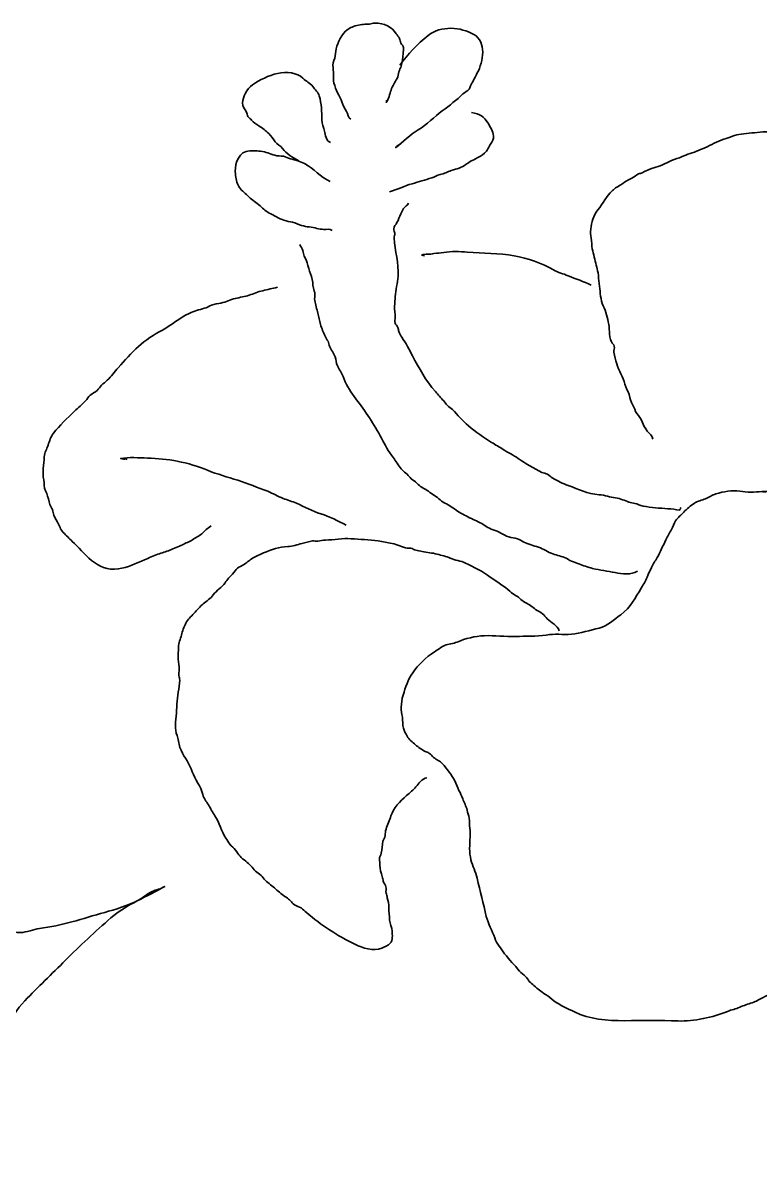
# Model space of a CAD drawing. Header units: millimetres. Extents: x 303.9 to 374.2, y -244.7 to -222.4.
# Drawn here: x 362.528 to 365.089, y -231.442 to -227.485 of the extents above; entities that cross this region are included whole.
import ezdxf

# ---------------------------------------------------------------- set-up
doc = ezdxf.new("R2010")
doc.units = ezdxf.units.MM
doc.header["$MEASUREMENT"] = 0
doc.layers.add('Bottom', color=7, linetype='Continuous', lineweight=0)

msp = doc.modelspace()

# ---------------------------------------------------------------- linework, layer by layer
at = {"layer": 'Bottom', "color": 18, "lineweight": 35, "true_color": 0x000000}
msp.add_lwpolyline([(364.3905, -229.5963)], dxfattribs=at)
for points, knots in [([(363.6676, -227.8199), (363.6574, -227.8157), (363.6573, -227.801), (363.6526, -227.7929), (363.6461, -227.7815), (363.6406, -227.7721), (363.6364, -227.7601), (363.6328, -227.7499), (363.6272, -227.7379), (363.6216, -227.7285), (363.615, -227.7175), (363.6122, -227.707), (363.609, -227.6943), (363.6063, -227.6836), (363.6085, -227.675), (363.6077, -227.6646), (363.6068, -227.6533), (363.6054, -227.6435), (363.6053, -227.6326), (363.6051, -227.6215), (363.6124, -227.6115), (363.6135, -227.6005), (363.6147, -227.5884), (363.6153, -227.579), (363.6192, -227.5667), (363.6265, -227.5434), (363.6407, -227.5145), (363.667, -227.5021), (363.6796, -227.4962), (363.6967, -227.4911), (363.7113, -227.4906), (363.7189, -227.4903), (363.7244, -227.4911), (363.732, -227.4894), (363.7387, -227.488), (363.7442, -227.4862), (363.751, -227.486), (363.7837, -227.4852), (363.8098, -227.5002), (363.8252, -227.5234), (363.8287, -227.5285), (363.8331, -227.5341), (363.8361, -227.5393), (363.8393, -227.5446), (363.8386, -227.5503), (363.8411, -227.5558), (363.8438, -227.5619), (363.8494, -227.5648), (363.8505, -227.5713), (363.8516, -227.5773), (363.8494, -227.5858), (363.8488, -227.5922), (363.8475, -227.6061), (363.8464, -227.6216), (363.8425, -227.6354), (363.8405, -227.6426), (363.8358, -227.6481), (363.8344, -227.6558), (363.8331, -227.6633), (363.832, -227.6711), (363.828, -227.6782), (363.8204, -227.6917), (363.8121, -227.7044), (363.8072, -227.7189), (363.8028, -227.7319), (363.7995, -227.7506), (363.7902, -227.7619), (363.7913, -227.7594), (363.7919, -227.7563), (363.793, -227.7536)], [0, 0, 0, 0, 1, 1, 1, 2, 2, 2, 3, 3, 3, 4, 4, 4, 5, 5, 5, 6, 6, 6, 7, 7, 7, 8, 8, 8, 9, 9, 9, 10, 10, 10, 11, 11, 11, 12, 12, 12, 13, 13, 13, 14, 14, 14, 15, 15, 15, 16, 16, 16, 17, 17, 17, 18, 18, 18, 19, 19, 19, 20, 20, 20, 21, 21, 21, 22, 22, 22, 23, 23, 23, 23]), ([(363.8372, -227.632), (363.866, -227.5941), (363.8979, -227.5592), (363.9364, -227.5288), (363.9808, -227.4939), (364.0495, -227.4997), (364.0944, -227.5255), (364.1404, -227.552), (364.1269, -227.6204), (364.1068, -227.6594), (364.0998, -227.673), (364.0927, -227.6863), (364.0852, -227.6997), (364.0823, -227.7047), (364.0818, -227.7104), (364.0785, -227.7152), (364.0731, -227.723), (364.0629, -227.7259), (364.0563, -227.7323), (364.0351, -227.7531), (364.0102, -227.7726), (363.9852, -227.7907), (363.9566, -227.8114), (363.9326, -227.8388), (363.9016, -227.8572), (363.8725, -227.8744), (363.8493, -227.8982), (363.8236, -227.9188), (363.8262, -227.913), (363.8356, -227.9089), (363.8408, -227.9049)], [0, 0, 0, 0, 1, 1, 1, 2, 2, 2, 3, 3, 3, 4, 4, 4, 5, 5, 5, 6, 6, 6, 7, 7, 7, 8, 8, 8, 9, 9, 9, 10, 10, 10, 10]), ([(363.4874, -227.964), (363.4627, -227.9521), (363.4452, -227.9411), (363.4306, -227.9215), (363.424, -227.9125), (363.4117, -227.9069), (363.4051, -227.8985), (363.3974, -227.8888), (363.3916, -227.879), (363.3827, -227.87), (363.3717, -227.859), (363.3615, -227.8515), (363.3483, -227.843), (363.3389, -227.8369), (363.3293, -227.8316), (363.3227, -227.8236), (363.3191, -227.8193), (363.3131, -227.815), (363.31, -227.8103), (363.3069, -227.8056), (363.3072, -227.8002), (363.3048, -227.7953), (363.2998, -227.7853), (363.2911, -227.7756), (363.2916, -227.7633), (363.2924, -227.7425), (363.3052, -227.7158), (363.3264, -227.7007), (363.3515, -227.6828), (363.3819, -227.6684), (363.413, -227.6611), (363.4445, -227.6537), (363.4809, -227.6582), (363.5008, -227.6777), (363.5121, -227.6888), (363.5256, -227.6939), (363.5356, -227.7068), (363.5435, -227.717), (363.554, -227.7268), (363.5577, -227.7388), (363.5664, -227.7668), (363.566, -227.7941), (363.5669, -227.8227), (363.5673, -227.8355), (363.5729, -227.8493), (363.5759, -227.8618), (363.5786, -227.8735), (363.5826, -227.8961), (363.5967, -227.9014)], [0, 0, 0, 0, 1, 1, 1, 2, 2, 2, 3, 3, 3, 4, 4, 4, 5, 5, 5, 6, 6, 6, 7, 7, 7, 8, 8, 8, 9, 9, 9, 10, 10, 10, 11, 11, 11, 12, 12, 12, 13, 13, 13, 14, 14, 14, 15, 15, 15, 16, 16, 16, 16]), ([(364.0863, -227.7968), (364.1166, -227.8013), (364.1296, -227.8107), (364.143, -227.8323), (364.152, -227.8469), (364.1609, -227.8613), (364.1628, -227.8788), (364.164, -227.8895), (364.1583, -227.8971), (364.1524, -227.9067), (364.1463, -227.9166), (364.1413, -227.9302), (364.1322, -227.9383), (364.1142, -227.9545), (364.0869, -227.9611), (364.0683, -227.9763), (364.0526, -227.9891), (364.0361, -227.9916), (364.0164, -227.9984), (364.0026, -228.0033), (363.9921, -228.0086), (363.9775, -228.0123), (363.9667, -228.0151), (363.9593, -228.0208), (363.9488, -228.0238), (363.9251, -228.0306), (363.904, -228.0376), (363.8802, -228.0442), (363.8531, -228.0517), (363.8295, -228.065), (363.8019, -228.0718)], [0, 0, 0, 0, 1, 1, 1, 2, 2, 2, 3, 3, 3, 4, 4, 4, 5, 5, 5, 6, 6, 6, 7, 7, 7, 8, 8, 8, 9, 9, 9, 10, 10, 10, 10]), ([(366.3386, -228.3866), (366.3279, -228.3818), (366.3271, -228.3714), (366.3205, -228.3639), (366.3159, -228.3586), (366.3099, -228.354), (366.3054, -228.348), (366.3003, -228.3412), (366.2927, -228.3352), (366.2865, -228.3291), (366.2779, -228.3206), (366.2745, -228.3098), (366.2658, -228.3013), (366.2503, -228.2863), (366.233, -228.2726), (366.2182, -228.2568), (366.2044, -228.242), (366.1871, -228.2299), (366.1743, -228.215), (366.1603, -228.1989), (366.1403, -228.1861), (366.1227, -228.1726), (366.1175, -228.1685), (366.1156, -228.1634), (366.1107, -228.1593), (366.1062, -228.1555), (366.1004, -228.1542), (366.0951, -228.1512), (366.0842, -228.1451), (366.0675, -228.1355), (366.0594, -228.127), (366.0504, -228.1174), (366.0465, -228.1114), (366.033, -228.105), (366.0219, -228.0998), (366.0125, -228.0923), (366.0009, -228.088), (365.9883, -228.0833), (365.9768, -228.0809), (365.965, -228.0744), (365.9542, -228.0685), (365.9445, -228.0623), (365.9339, -228.0562), (365.91, -228.0426), (365.8888, -228.0315), (365.8623, -228.0216), (365.8472, -228.016), (365.8355, -228.0121), (365.8224, -228.0036), (365.8105, -227.9959), (365.7964, -227.9938), (365.7838, -227.9869), (365.7717, -227.9803), (365.762, -227.972), (365.7493, -227.9658), (365.737, -227.9599), (365.7248, -227.9538), (365.7125, -227.9478), (365.6841, -227.9338), (365.6564, -227.922), (365.6256, -227.9119), (365.6001, -227.9036), (365.5735, -227.8971), (365.5473, -227.8921), (365.5339, -227.8896), (365.5243, -227.8821), (365.5105, -227.8796), (365.4943, -227.8766), (365.4767, -227.8768), (365.4616, -227.8713), (365.4407, -227.8638), (365.4198, -227.8636), (365.3964, -227.8633), (365.3702, -227.863), (365.3442, -227.862), (365.3184, -227.8628), (365.2964, -227.8634), (365.2736, -227.8642), (365.2512, -227.8657), (365.238, -227.8666), (365.2286, -227.8647), (365.2157, -227.8646), (365.2112, -227.8646), (365.205, -227.8667), (365.2003, -227.8663), (365.196, -227.8643), (365.1915, -227.8628), (365.1868, -227.8618), (365.1816, -227.8618), (365.1766, -227.8627), (365.1717, -227.8645), (365.1468, -227.8689), (365.1229, -227.8619), (365.0979, -227.8642), (365.073, -227.8664), (365.0481, -227.8689), (365.0233, -227.8716), (365.0017, -227.874), (364.9832, -227.884), (364.9629, -227.8899), (364.9391, -227.8968), (364.9188, -227.9098), (364.8964, -227.9194), (364.8774, -227.9276), (364.8584, -227.9354), (364.8384, -227.9418), (364.8278, -227.9452), (364.8193, -227.9504), (364.8086, -227.9536), (364.7956, -227.9575), (364.7845, -227.9619), (364.7724, -227.9678), (364.7625, -227.9727), (364.7519, -227.9777), (364.7418, -227.9821), (364.7321, -227.9863), (364.7217, -227.9873), (364.7117, -227.9911), (364.7005, -227.9954), (364.6902, -228.0008), (364.6797, -228.0058), (364.6751, -228.008), (364.6707, -228.0081), (364.6662, -228.0102), (364.6577, -228.0143), (364.6518, -228.0205), (364.6434, -228.0247), (364.6302, -228.0312), (364.6207, -228.0368), (364.6087, -228.0454), (364.5983, -228.0528), (364.5844, -228.0592), (364.5757, -228.0679), (364.5552, -228.0882), (364.5427, -228.1122), (364.5254, -228.1345), (364.5095, -228.1551), (364.5037, -228.1782), (364.5008, -228.2017), (364.4994, -228.2131), (364.5004, -228.2214), (364.5027, -228.2325), (364.5053, -228.2452), (364.5027, -228.2575), (364.5059, -228.2702), (364.5108, -228.2891), (364.5151, -228.3081), (364.5197, -228.3271), (364.5218, -228.3358), (364.5239, -228.3446), (364.5261, -228.3533), (364.5294, -228.3661), (364.5268, -228.3784), (364.5294, -228.3911), (364.5342, -228.4144), (364.5331, -228.4374), (364.5405, -228.4605), (364.5439, -228.4713), (364.551, -228.4794), (364.5536, -228.4908), (364.5561, -228.5019), (364.5589, -228.5129), (364.5616, -228.5239), (364.5645, -228.5359), (364.5654, -228.5459), (364.5654, -228.5579), (364.5653, -228.5683), (364.5676, -228.5838), (364.5724, -228.5934), (364.5752, -228.599), (364.5808, -228.6021), (364.5825, -228.6083), (364.5843, -228.615), (364.5805, -228.6226), (364.5811, -228.6296), (364.5822, -228.6423), (364.5875, -228.6568), (364.5908, -228.6691), (364.5975, -228.6936), (364.6139, -228.715), (364.6193, -228.7401), (364.6222, -228.7532), (364.6306, -228.7633), (364.6339, -228.7762), (364.6375, -228.79), (364.6403, -228.8006), (364.647, -228.8129), (364.6524, -228.8228), (364.654, -228.8322), (364.661, -228.8419), (364.6679, -228.8514), (364.6758, -228.8603), (364.6793, -228.8711), (364.6831, -228.8828), (364.6893, -228.8928), (364.6968, -228.903), (364.7027, -228.9111), (364.7164, -228.9209), (364.7164, -228.9311)], [0, 0, 0, 0, 1, 1, 1, 2, 2, 2, 3, 3, 3, 4, 4, 4, 5, 5, 5, 6, 6, 6, 7, 7, 7, 8, 8, 8, 9, 9, 9, 10, 10, 10, 11, 11, 11, 12, 12, 12, 13, 13, 13, 14, 14, 14, 15, 15, 15, 16, 16, 16, 17, 17, 17, 18, 18, 18, 19, 19, 19, 20, 20, 20, 21, 21, 21, 22, 22, 22, 23, 23, 23, 24, 24, 24, 25, 25, 25, 26, 26, 26, 27, 27, 27, 28, 28, 28, 29, 29, 29, 30, 30, 30, 31, 31, 31, 32, 32, 32, 33, 33, 33, 34, 34, 34, 35, 35, 35, 36, 36, 36, 37, 37, 37, 38, 38, 38, 39, 39, 39, 40, 40, 40, 41, 41, 41, 42, 42, 42, 43, 43, 43, 44, 44, 44, 45, 45, 45, 46, 46, 46, 47, 47, 47, 48, 48, 48, 49, 49, 49, 50, 50, 50, 51, 51, 51, 52, 52, 52, 53, 53, 53, 54, 54, 54, 55, 55, 55, 56, 56, 56, 57, 57, 57, 58, 58, 58, 59, 59, 59, 60, 60, 60, 61, 61, 61, 62, 62, 62, 63, 63, 63, 64, 64, 64, 65, 65, 65, 66, 66, 66, 66]), ([(363.6025, -228.2064), (363.5929, -228.1987), (363.5846, -228.2034), (363.5731, -228.2029), (363.5659, -228.2026), (363.5566, -228.2007), (363.5498, -228.199), (363.5323, -228.1948), (363.5138, -228.1937), (363.4967, -228.1894), (363.4857, -228.1866), (363.476, -228.1808), (363.4654, -228.1777), (363.4554, -228.1747), (363.4451, -228.1749), (363.4353, -228.1711), (363.4178, -228.1644), (363.4002, -228.1544), (363.3841, -228.1458), (363.3689, -228.1377), (363.3605, -228.1271), (363.3476, -228.117), (363.3345, -228.1069), (363.32, -228.0969), (363.3085, -228.0855), (363.2988, -228.0759), (363.2852, -228.0646), (363.2782, -228.0534), (363.2715, -228.0427), (363.2677, -228.0226), (363.2666, -228.0105), (363.2643, -227.9868), (363.2706, -227.9416), (363.3044, -227.9322), (363.3198, -227.9279), (363.3382, -227.9299), (363.3538, -227.9313), (363.3726, -227.9329), (363.3863, -227.9411), (363.4036, -227.9454), (363.413, -227.9478), (363.4235, -227.9469), (363.4331, -227.9488), (363.442, -227.9505), (363.4492, -227.9544), (363.4575, -227.9571), (363.4747, -227.9627), (363.4915, -227.9658), (363.5069, -227.9744), (363.5397, -227.9927), (363.5614, -228.0192), (363.5954, -228.0363)], [0, 0, 0, 0, 1, 1, 1, 2, 2, 2, 3, 3, 3, 4, 4, 4, 5, 5, 5, 6, 6, 6, 7, 7, 7, 8, 8, 8, 9, 9, 9, 10, 10, 10, 11, 11, 11, 12, 12, 12, 13, 13, 13, 14, 14, 14, 15, 15, 15, 16, 16, 16, 17, 17, 17, 17]), ([(363.8682, -228.1121), (363.8638, -228.1192), (363.8559, -228.1235), (363.8509, -228.13), (363.8462, -228.1359), (363.8444, -228.1423), (363.8409, -228.1487), (363.8355, -228.1587), (363.8331, -228.1692), (363.8278, -228.1791), (363.8238, -228.1867), (363.817, -228.1918), (363.8165, -228.2006), (363.8161, -228.2061), (363.8199, -228.2108), (363.8201, -228.2161), (363.8202, -228.2217), (363.8177, -228.227), (363.818, -228.2326), (363.8203, -228.2773), (363.8345, -228.3202), (363.8318, -228.3655), (363.8303, -228.3892), (363.8225, -228.4127), (363.8219, -228.4359), (363.8216, -228.4469), (363.82, -228.4581), (363.8192, -228.469), (363.8181, -228.4823), (363.8217, -228.495), (363.8219, -228.508), (363.822, -228.5151), (363.8188, -228.5208), (363.821, -228.5278), (363.8229, -228.5337), (363.8285, -228.5376), (363.8311, -228.5431), (363.8331, -228.5473), (363.833, -228.5528), (363.8341, -228.5573), (363.8362, -228.5654), (363.8402, -228.5699), (363.8448, -228.5769), (363.8581, -228.5973), (363.8706, -228.62), (363.8816, -228.6416), (363.9036, -228.6847), (363.9283, -228.7275), (363.961, -228.7661), (363.9703, -228.7771), (363.9799, -228.7877), (363.99, -228.7983), (363.9945, -228.803), (363.9977, -228.8083), (364.0019, -228.8132), (364.0072, -228.8191), (364.0142, -228.8229), (364.0201, -228.8284), (364.0397, -228.8471), (364.0543, -228.8678), (364.076, -228.885), (364.1012, -228.905), (364.1282, -228.9254), (364.1564, -228.9426), (364.1697, -228.9508), (364.1833, -228.958), (364.1962, -228.9668), (364.213, -228.9783), (364.2324, -228.9864), (364.249, -228.9981), (364.2743, -229.0159), (364.3023, -229.0329), (364.3313, -229.0464), (364.3373, -229.0492), (364.3443, -229.0499), (364.3501, -229.0532), (364.3569, -229.0571), (364.3616, -229.0628), (364.3686, -229.0667), (364.3854, -229.0759), (364.4041, -229.0857), (364.4228, -229.0922), (364.4588, -229.1046), (364.4892, -229.1217), (364.5297, -229.1242), (364.5507, -229.1255), (364.5667, -229.1332), (364.587, -229.1352), (364.6036, -229.1368), (364.6185, -229.145), (364.6335, -229.15), (364.6403, -229.1523), (364.647, -229.1525), (364.6541, -229.1541), (364.6639, -229.1563), (364.6723, -229.1612), (364.6823, -229.1633), (364.6961, -229.1662), (364.7116, -229.1685), (364.7259, -229.1697), (364.754, -229.172), (364.7827, -229.1722), (364.8086, -229.1781), (364.8115, -229.1752), (364.8132, -229.172), (364.8133, -229.1684)], [0, 0, 0, 0, 1, 1, 1, 2, 2, 2, 3, 3, 3, 4, 4, 4, 5, 5, 5, 6, 6, 6, 7, 7, 7, 8, 8, 8, 9, 9, 9, 10, 10, 10, 11, 11, 11, 12, 12, 12, 13, 13, 13, 14, 14, 14, 15, 15, 15, 16, 16, 16, 17, 17, 17, 18, 18, 18, 19, 19, 19, 20, 20, 20, 21, 21, 21, 22, 22, 22, 23, 23, 23, 24, 24, 24, 25, 25, 25, 26, 26, 26, 27, 27, 27, 28, 28, 28, 29, 29, 29, 30, 30, 30, 31, 31, 31, 32, 32, 32, 33, 33, 33, 34, 34, 34, 35, 35, 35, 35]), ([(364.6629, -229.389), (364.6409, -229.4037), (364.6099, -229.3997), (364.585, -229.3945), (364.5595, -229.3891), (364.5327, -229.3862), (364.5071, -229.3801), (364.4898, -229.376), (364.4757, -229.3699), (364.459, -229.3645), (364.4504, -229.3617), (364.4425, -229.3581), (364.434, -229.3551), (364.4257, -229.3523), (364.4225, -229.3482), (364.4148, -229.3444), (364.4017, -229.3379), (364.3834, -229.3351), (364.3691, -229.3298), (364.3517, -229.3233), (364.337, -229.3127), (364.3193, -229.3065), (364.3021, -229.3005), (364.284, -229.2963), (364.268, -229.2883), (364.2607, -229.2846), (364.2536, -229.2801), (364.2459, -229.2771), (364.2361, -229.2733), (364.2255, -229.274), (364.2157, -229.2706), (364.1965, -229.2641), (364.1812, -229.2515), (364.1614, -229.2456), (364.1433, -229.2402), (364.1319, -229.2297), (364.1162, -229.2214), (364.1004, -229.213), (364.084, -229.2061), (364.0682, -229.1979), (364.0514, -229.1891), (364.0365, -229.1803), (364.0218, -229.1694), (364.0078, -229.1589), (363.9909, -229.1533), (363.9777, -229.142), (363.9653, -229.1312), (363.9505, -229.1224), (363.9373, -229.1123), (363.9255, -229.1033), (363.9121, -229.0986), (363.9017, -229.0882), (363.8957, -229.0822), (363.8893, -229.0771), (363.882, -229.0722), (363.8748, -229.0675), (363.8726, -229.0622), (363.8669, -229.0569), (363.8553, -229.0464), (363.8437, -229.0377), (363.8352, -229.0246), (363.8267, -229.0116), (363.8175, -228.9994), (363.8084, -228.9867), (363.7932, -228.9653), (363.7821, -228.942), (363.7696, -228.9193), (363.7562, -228.8948), (363.7415, -228.8723), (363.7262, -228.8486), (363.6975, -228.8045), (363.6584, -228.7634), (363.6404, -228.7139), (363.6358, -228.7011), (363.6272, -228.6886), (363.621, -228.6764), (363.616, -228.6665), (363.6166, -228.6552), (363.6125, -228.6451), (363.6075, -228.6327), (363.5997, -228.6206), (363.5934, -228.6087), (363.5904, -228.603), (363.5907, -228.597), (363.5882, -228.5913), (363.5854, -228.5848), (363.5802, -228.5807), (363.5779, -228.574), (363.573, -228.5597), (363.5659, -228.5474), (363.5624, -228.5324), (363.5593, -228.5194), (363.5561, -228.5065), (363.553, -228.4936), (363.5495, -228.4791), (363.5445, -228.4643), (363.5422, -228.4495), (363.5409, -228.4417), (363.5434, -228.4344), (363.5427, -228.4267), (363.5422, -228.4202), (363.5393, -228.4133), (363.5378, -228.407), (363.5346, -228.3938), (363.5359, -228.3792), (363.531, -228.3666), (363.526, -228.3538), (363.522, -228.3415), (363.5187, -228.328), (363.5157, -228.3156), (363.5118, -228.3069), (363.5058, -228.2961), (363.5027, -228.2904), (363.5021, -228.2828), (363.5006, -228.2765), (363.4987, -228.2679), (363.4934, -228.2634), (363.4899, -228.2557)], [0, 0, 0, 0, 1, 1, 1, 2, 2, 2, 3, 3, 3, 4, 4, 4, 5, 5, 5, 6, 6, 6, 7, 7, 7, 8, 8, 8, 9, 9, 9, 10, 10, 10, 11, 11, 11, 12, 12, 12, 13, 13, 13, 14, 14, 14, 15, 15, 15, 16, 16, 16, 17, 17, 17, 18, 18, 18, 19, 19, 19, 20, 20, 20, 21, 21, 21, 22, 22, 22, 23, 23, 23, 24, 24, 24, 25, 25, 25, 26, 26, 26, 27, 27, 27, 28, 28, 28, 29, 29, 29, 30, 30, 30, 31, 31, 31, 32, 32, 32, 33, 33, 33, 34, 34, 34, 35, 35, 35, 36, 36, 36, 37, 37, 37, 38, 38, 38, 39, 39, 39, 39]), ([(364.5024, -228.3961), (364.4764, -228.3833), (364.4483, -228.3754), (364.4222, -228.3637), (364.4055, -228.3563), (364.3869, -228.3527), (364.371, -228.3431), (364.3317, -228.3195), (364.2817, -228.3034), (364.2348, -228.2946), (364.1819, -228.2848), (364.1259, -228.2868), (364.0719, -228.2816), (364.0451, -228.279), (364.0166, -228.2786), (363.99, -228.2833), (363.978, -228.2854), (363.9678, -228.2838), (363.9556, -228.2866), (363.9415, -228.2899), (363.9272, -228.2874), (363.9135, -228.2916), (363.9166, -228.2936), (363.9195, -228.294), (363.9235, -228.2941)], [0, 0, 0, 0, 1, 1, 1, 2, 2, 2, 3, 3, 3, 4, 4, 4, 5, 5, 5, 6, 6, 6, 7, 7, 7, 8, 8, 8, 8]), ([(363.1826, -229.2322), (363.1691, -229.2406), (363.1613, -229.2498), (363.1499, -229.2595), (363.1404, -229.2676), (363.1284, -229.2737), (363.118, -229.2803), (363.1066, -229.2875), (363.0946, -229.2923), (363.0825, -229.2977), (363.0742, -229.3014), (363.0699, -229.3042), (363.0605, -229.307), (363.0518, -229.3095), (363.0472, -229.3136), (363.0391, -229.3169), (363.0257, -229.3222), (363.0109, -229.3258), (362.9974, -229.3307), (362.9815, -229.3364), (362.9659, -229.3436), (362.9507, -229.3501), (362.9224, -229.3621), (362.8915, -229.3771), (362.86, -229.3817), (362.7844, -229.3925), (362.7416, -229.3247), (362.6999, -229.286), (362.6893, -229.2761), (362.6792, -229.2655), (362.669, -229.2552), (362.6636, -229.2497), (362.6598, -229.2452), (362.6578, -229.2382), (362.6554, -229.2299), (362.6525, -229.2266), (362.6483, -229.2196), (362.642, -229.2088), (362.6367, -229.1981), (362.634, -229.1858), (362.6309, -229.1718), (362.6224, -229.1622), (362.6194, -229.1487), (362.6165, -229.1357), (362.6134, -229.1225), (362.6074, -229.1105), (362.6008, -229.0975), (362.6039, -229.0867), (362.6011, -229.0728), (362.5956, -229.0454), (362.6005, -229.0201), (362.603, -228.9921), (362.6043, -228.9768), (362.6113, -228.9668), (362.616, -228.952), (362.6206, -228.9377), (362.6255, -228.923), (362.6353, -228.9101), (362.6557, -228.8833), (362.6829, -228.8592), (362.7076, -228.8345), (362.7201, -228.8219), (362.7343, -228.8106), (362.7463, -228.7977), (362.7518, -228.7916), (362.7553, -228.7843), (362.7618, -228.7789), (362.7691, -228.7727), (362.7792, -228.7685), (362.7863, -228.7618), (362.7924, -228.7561), (362.7958, -228.7493), (362.8015, -228.7434), (362.8075, -228.7374), (362.8157, -228.733), (362.8218, -228.7268), (362.8354, -228.7131), (362.8474, -228.6974), (362.86, -228.6829), (362.8822, -228.6575), (362.9041, -228.6319), (362.93, -228.6089), (362.9542, -228.5875), (362.9841, -228.5678), (363.0131, -228.5522), (363.0457, -228.5346), (363.072, -228.5103), (363.1061, -228.4946), (363.1229, -228.4868), (363.1404, -228.4813), (363.1586, -228.4768), (363.1688, -228.4743), (363.1749, -228.4693), (363.1841, -228.4659), (363.1937, -228.4623), (363.2065, -228.4608), (363.2165, -228.4586), (363.2346, -228.4544), (363.2482, -228.4465), (363.2665, -228.4423), (363.2821, -228.4388), (363.2994, -228.4363), (363.3145, -228.4313), (363.3306, -228.4259), (363.3444, -228.4195), (363.3616, -228.4155), (363.3786, -228.4116), (363.3955, -228.4076), (363.4125, -228.4037)], [0, 0, 0, 0, 1, 1, 1, 2, 2, 2, 3, 3, 3, 4, 4, 4, 5, 5, 5, 6, 6, 6, 7, 7, 7, 8, 8, 8, 9, 9, 9, 10, 10, 10, 11, 11, 11, 12, 12, 12, 13, 13, 13, 14, 14, 14, 15, 15, 15, 16, 16, 16, 17, 17, 17, 18, 18, 18, 19, 19, 19, 20, 20, 20, 21, 21, 21, 22, 22, 22, 23, 23, 23, 24, 24, 24, 25, 25, 25, 26, 26, 26, 27, 27, 27, 28, 28, 28, 29, 29, 29, 30, 30, 30, 31, 31, 31, 32, 32, 32, 33, 33, 33, 34, 34, 34, 35, 35, 35, 36, 36, 36, 36]), ([(363.6515, -229.2298), (363.6227, -229.2157), (363.5939, -229.1996), (363.5628, -229.1902), (363.5331, -229.1811), (363.5074, -229.1658), (363.4789, -229.1539), (363.4637, -229.1475), (363.448, -229.1425), (363.4324, -229.137), (363.4134, -229.1303), (363.3975, -229.1193), (363.3787, -229.1123), (363.3438, -229.0995), (363.3098, -229.0854), (363.2745, -229.0739), (363.2391, -229.0623), (363.2036, -229.0531), (363.1701, -229.0393), (363.1369, -229.0256), (363.1018, -229.0151), (363.0649, -229.0078), (363.0312, -229.0011), (362.9965, -228.998), (362.9614, -228.9969), (362.9315, -228.996), (362.8973, -228.993), (362.8676, -228.9988), (362.874, -229.0005), (362.8812, -229.0006), (362.888, -229), (362.8886, -229.0011), (362.8892, -229.0022), (362.8898, -229.0033)], [0, 0, 0, 0, 1, 1, 1, 2, 2, 2, 3, 3, 3, 4, 4, 4, 5, 5, 5, 6, 6, 6, 7, 7, 7, 8, 8, 8, 9, 9, 9, 10, 10, 10, 11, 11, 11, 11]), ([(365.0939, -229.1124), (365.1069, -229.1189), (365.1218, -229.1085), (365.1353, -229.1073), (365.1454, -229.1063), (365.1565, -229.1071), (365.1665, -229.1082), (365.185, -229.1103), (365.203, -229.1139), (365.2201, -229.1144), (365.2406, -229.115), (365.2583, -229.1214), (365.2778, -229.1253), (365.3037, -229.1306), (365.3306, -229.1341), (365.3572, -229.1368), (365.3784, -229.139), (365.402, -229.1473), (365.4172, -229.1579), (365.428, -229.1654), (365.44, -229.1654), (365.4528, -229.1692), (365.4664, -229.1731), (365.4798, -229.1813), (365.4912, -229.1882), (365.5018, -229.1946), (365.5121, -229.2013), (365.5239, -229.2063), (365.5362, -229.2115), (365.5452, -229.2185), (365.5566, -229.2253), (365.5797, -229.239), (365.604, -229.2543), (365.6289, -229.2664), (365.6729, -229.2878), (365.7095, -229.3182), (365.7495, -229.3441), (365.7717, -229.3585), (365.7871, -229.3747), (365.8063, -229.3912), (365.8219, -229.4046), (365.8401, -229.421), (365.8512, -229.4372), (365.8613, -229.4521), (365.875, -229.4664), (365.8833, -229.4821), (365.8883, -229.4913), (365.8899, -229.4974), (365.8973, -229.5054), (365.9066, -229.5154), (365.9099, -229.525), (365.9151, -229.5362), (365.9235, -229.5541), (365.9341, -229.5695), (365.9387, -229.5891), (365.9433, -229.6084), (365.9462, -229.627), (365.9576, -229.6437), (365.9628, -229.6514), (365.9658, -229.6569), (365.9683, -229.6655), (365.9706, -229.6731), (365.9762, -229.6785), (365.9792, -229.6859), (365.983, -229.6954), (365.9843, -229.7068), (365.9866, -229.7169), (365.9871, -229.7195), (365.9872, -229.7235), (365.9884, -229.7258), (365.9931, -229.7352), (365.9946, -229.7353), (365.9951, -229.7464), (365.9958, -229.763), (366.0062, -229.7794), (366.0059, -229.7959), (366.0056, -229.8145), (366.0047, -229.8336), (366.0035, -229.8522), (366.0029, -229.8616), (366.0056, -229.8703), (366.0047, -229.88), (366.0038, -229.8896), (366.0021, -229.8989), (366.0004, -229.9084), (365.9965, -229.929), (365.9973, -229.9505), (365.9928, -229.9704), (365.9904, -229.9813), (365.9837, -229.9906), (365.9815, -230.0009), (365.9793, -230.011), (365.9803, -230.0202), (365.9772, -230.0299), (365.9741, -230.04), (365.9728, -230.0493), (365.9688, -230.0597), (365.9636, -230.0732), (365.9596, -230.0876), (365.9535, -230.1007), (365.9477, -230.1133), (365.9372, -230.1265), (365.9298, -230.1387), (365.9236, -230.1491), (365.9174, -230.1569), (365.9096, -230.1664), (365.8931, -230.1865), (365.8789, -230.2087), (365.8615, -230.2286), (365.8445, -230.248), (365.825, -230.266), (365.8066, -230.2843), (365.7972, -230.2937), (365.7953, -230.3035), (365.7881, -230.3136), (365.7793, -230.3259), (365.7663, -230.3357), (365.7571, -230.3481), (365.7536, -230.3527), (365.7506, -230.3579), (365.7466, -230.3622), (365.7407, -230.3687), (365.7333, -230.3714), (365.727, -230.377), (365.718, -230.3848), (365.7134, -230.3954), (365.7058, -230.4041), (365.6968, -230.4144), (365.6869, -230.4226), (365.6787, -230.4336), (365.6686, -230.4472), (365.661, -230.4529), (365.6478, -230.4637), (365.6371, -230.4725), (365.63, -230.485), (365.6199, -230.4939), (365.6137, -230.4993), (365.6063, -230.5019), (365.6002, -230.5073), (365.5952, -230.5117), (365.5927, -230.5175), (365.5869, -230.5219), (365.5761, -230.5301), (365.5652, -230.5377), (365.5545, -230.5461), (365.5435, -230.5549), (365.5302, -230.56), (365.5192, -230.568), (365.4985, -230.5831), (365.477, -230.5965), (365.4556, -230.6108), (365.4301, -230.6278), (365.4124, -230.6476), (365.3897, -230.6669), (365.3704, -230.6831), (365.3534, -230.7), (365.3343, -230.7168), (365.325, -230.7249), (365.315, -230.7333), (365.3044, -230.74), (365.2924, -230.7477), (365.2785, -230.7526), (365.2666, -230.7601), (365.2553, -230.7672), (365.2476, -230.775), (365.2352, -230.7815), (365.2222, -230.7884), (365.2125, -230.7955), (365.201, -230.8036), (365.19, -230.8113), (365.1768, -230.8171), (365.1654, -230.8244), (365.1529, -230.8325), (365.143, -230.8433), (365.132, -230.8528), (365.1227, -230.8607), (365.1107, -230.8642), (365.0994, -230.87), (365.0868, -230.8765), (365.0755, -230.884), (365.0614, -230.8882), (365.047, -230.8926), (365.0321, -230.8977), (365.0184, -230.9039), (365.0042, -230.9103), (364.99, -230.9126), (364.9755, -230.9184), (364.925, -230.9389), (364.8583, -230.9539), (364.8039, -230.9515), (364.7422, -230.9487), (364.6805, -230.9501), (364.6187, -230.9506), (364.5583, -230.9511), (364.4954, -230.9458), (364.4444, -230.9204), (364.4198, -230.9081), (364.3936, -230.8977), (364.373, -230.8814), (364.3637, -230.8741), (364.3541, -230.8655), (364.3437, -230.8593), (364.3275, -230.8496), (364.3169, -230.8407), (364.3035, -230.8289), (364.2973, -230.8234), (364.2922, -230.8208), (364.287, -230.8143), (364.2826, -230.8088), (364.2798, -230.8022), (364.2746, -230.7971), (364.2677, -230.7902), (364.2591, -230.786), (364.253, -230.7782), (364.2365, -230.7573), (364.217, -230.7397), (364.2017, -230.718), (364.1884, -230.6992), (364.1745, -230.6848), (364.1673, -230.6634), (364.1588, -230.6383), (364.144, -230.6148), (364.138, -230.5889), (364.1278, -230.5445), (364.1164, -230.5004), (364.1059, -230.456), (364.1006, -230.4337), (364.0903, -230.414), (364.0846, -230.3915), (364.0784, -230.367), (364.0801, -230.3384), (364.0814, -230.3133), (364.0819, -230.3026), (364.0824, -230.2924), (364.0809, -230.2821), (364.0792, -230.2705), (364.0807, -230.2592), (364.0784, -230.2477), (364.0765, -230.2381), (364.0736, -230.2287), (364.0713, -230.2191), (364.068, -230.2049), (364.0607, -230.1933), (364.0559, -230.1797), (364.0519, -230.1686), (364.0486, -230.1611), (364.0428, -230.1507), (364.0368, -230.1398), (364.0344, -230.1284), (364.0286, -230.1177), (364.0179, -230.0979), (364.0015, -230.0756), (363.9861, -230.0581), (363.9773, -230.0481), (363.9653, -230.0447), (363.955, -230.0366), (363.9488, -230.0318), (363.9462, -230.0257), (363.9389, -230.0213), (363.9351, -230.019), (363.93, -230.0174), (363.926, -230.0154), (363.9138, -230.0093), (363.9015, -230.0013), (363.8922, -229.9925), (363.8815, -229.9824), (363.8696, -229.9754), (363.863, -229.9626), (363.858, -229.9529), (363.8524, -229.9452), (363.85, -229.9347), (363.847, -229.9217), (363.8482, -229.9097), (363.8468, -229.8968), (363.8452, -229.8837), (363.8405, -229.8755), (363.8421, -229.8619), (363.8439, -229.8468), (363.8444, -229.8343), (363.8491, -229.8197), (363.8576, -229.7935), (363.8654, -229.7659), (363.8827, -229.7421), (363.9022, -229.7152), (363.9268, -229.6886), (363.9576, -229.67), (363.969, -229.6632), (363.9809, -229.6534), (363.9928, -229.6478), (364.0067, -229.6413), (364.0228, -229.6418), (364.0369, -229.6357), (364.0655, -229.6233), (364.0989, -229.6151), (364.1305, -229.6138), (364.1676, -229.6124), (364.2027, -229.6173), (364.2399, -229.6162), (364.2749, -229.6152), (364.3111, -229.6171), (364.3462, -229.6113), (364.3753, -229.6065), (364.404, -229.6105), (364.4334, -229.6086), (364.4645, -229.6065), (364.499, -229.594), (364.5296, -229.5871), (364.5594, -229.5805), (364.5813, -229.5576), (364.6047, -229.5409), (364.6399, -229.5157), (364.6558, -229.4816), (364.6758, -229.4484), (364.6843, -229.4343), (364.6913, -229.425), (364.6962, -229.4103), (364.7, -229.3986), (364.7075, -229.3876), (364.7122, -229.3764), (364.7173, -229.3644), (364.7246, -229.3541), (364.7314, -229.3426), (364.7431, -229.3226), (364.7509, -229.3015), (364.7616, -229.281), (364.7678, -229.2691), (364.774, -229.257), (364.7811, -229.2454), (364.7875, -229.235), (364.7881, -229.224), (364.7956, -229.2142), (364.8031, -229.2045), (364.8152, -229.1934), (364.8241, -229.1844), (364.8334, -229.1748), (364.8486, -229.1608), (364.8606, -229.1536), (364.8719, -229.1468), (364.887, -229.143), (364.8994, -229.1379), (364.9117, -229.133), (364.9229, -229.1253), (364.9354, -229.1213), (364.9629, -229.1125), (364.9908, -229.1085), (365.0186, -229.1113), (365.031, -229.1125), (365.0437, -229.1151), (365.0563, -229.1155), (365.0692, -229.1159), (365.0828, -229.1132), (365.0957, -229.113), (365.1086, -229.1129), (365.1212, -229.1136), (365.1341, -229.1135), (365.1464, -229.1134), (365.1549, -229.1145), (365.1592, -229.1251)], [0, 0, 0, 0, 1, 1, 1, 2, 2, 2, 3, 3, 3, 4, 4, 4, 5, 5, 5, 6, 6, 6, 7, 7, 7, 8, 8, 8, 9, 9, 9, 10, 10, 10, 11, 11, 11, 12, 12, 12, 13, 13, 13, 14, 14, 14, 15, 15, 15, 16, 16, 16, 17, 17, 17, 18, 18, 18, 19, 19, 19, 20, 20, 20, 21, 21, 21, 22, 22, 22, 23, 23, 23, 24, 24, 24, 25, 25, 25, 26, 26, 26, 27, 27, 27, 28, 28, 28, 29, 29, 29, 30, 30, 30, 31, 31, 31, 32, 32, 32, 33, 33, 33, 34, 34, 34, 35, 35, 35, 36, 36, 36, 37, 37, 37, 38, 38, 38, 39, 39, 39, 40, 40, 40, 41, 41, 41, 42, 42, 42, 43, 43, 43, 44, 44, 44, 45, 45, 45, 46, 46, 46, 47, 47, 47, 48, 48, 48, 49, 49, 49, 50, 50, 50, 51, 51, 51, 52, 52, 52, 53, 53, 53, 54, 54, 54, 55, 55, 55, 56, 56, 56, 57, 57, 57, 58, 58, 58, 59, 59, 59, 60, 60, 60, 61, 61, 61, 62, 62, 62, 63, 63, 63, 64, 64, 64, 65, 65, 65, 66, 66, 66, 67, 67, 67, 68, 68, 68, 69, 69, 69, 70, 70, 70, 71, 71, 71, 72, 72, 72, 73, 73, 73, 74, 74, 74, 75, 75, 75, 76, 76, 76, 77, 77, 77, 78, 78, 78, 79, 79, 79, 80, 80, 80, 81, 81, 81, 82, 82, 82, 83, 83, 83, 84, 84, 84, 85, 85, 85, 86, 86, 86, 87, 87, 87, 88, 88, 88, 89, 89, 89, 90, 90, 90, 91, 91, 91, 92, 92, 92, 93, 93, 93, 94, 94, 94, 95, 95, 95, 96, 96, 96, 97, 97, 97, 98, 98, 98, 99, 99, 99, 100, 100, 100, 101, 101, 101, 102, 102, 102, 103, 103, 103, 104, 104, 104, 105, 105, 105, 106, 106, 106, 107, 107, 107, 108, 108, 108, 109, 109, 109, 110, 110, 110, 111, 111, 111, 112, 112, 112, 113, 113, 113, 114, 114, 114, 115, 115, 115, 116, 116, 116, 117, 117, 117, 118, 118, 118, 119, 119, 119, 119]), ([(364.3905, -229.5963), (364.3868, -229.5789), (364.3623, -229.5679), (364.3494, -229.5548), (364.3438, -229.5491), (364.3391, -229.5425), (364.333, -229.5373), (364.3263, -229.5316), (364.3162, -229.5277), (364.3089, -229.5223), (364.3035, -229.5183), (364.2984, -229.5137), (364.2928, -229.5099), (364.2809, -229.5019), (364.2687, -229.4974), (364.2584, -229.4878), (364.2471, -229.4771), (364.2315, -229.4702), (364.2202, -229.4595), (364.2003, -229.4408), (364.1736, -229.4271), (364.1519, -229.4102), (364.1265, -229.3905), (364.0941, -229.3759), (364.0653, -229.3614), (364.0499, -229.3537), (364.0291, -229.3518), (364.0127, -229.3441), (363.9986, -229.3374), (363.9824, -229.3353), (363.9667, -229.3305), (363.9509, -229.3257), (363.9324, -229.3255), (363.9157, -229.3217), (363.9084, -229.32), (363.9004, -229.3185), (363.8932, -229.3166), (363.8872, -229.3149), (363.8819, -229.3107), (363.8757, -229.3096), (363.8717, -229.3088), (363.8671, -229.3104), (363.8635, -229.3098), (363.8455, -229.3069), (363.8291, -229.2964), (363.8106, -229.2932), (363.7945, -229.2903), (363.7785, -229.2865), (363.762, -229.2841), (363.731, -229.2795), (363.6998, -229.2794), (363.6686, -229.2769), (363.639, -229.2746), (363.6087, -229.2812), (363.5792, -229.2815), (363.5694, -229.2815), (363.5624, -229.2845), (363.5531, -229.2855), (363.5466, -229.2862), (363.5411, -229.2841), (363.5347, -229.2846), (363.5229, -229.2856), (363.5092, -229.2908), (363.4975, -229.2935), (363.4819, -229.2971), (363.4647, -229.3033), (363.4489, -229.3044), (363.4332, -229.3056), (363.4201, -229.3064), (363.4053, -229.3113), (363.3787, -229.3203), (363.3502, -229.3301), (363.3258, -229.3449), (363.3148, -229.3516), (363.3055, -229.3604), (363.2947, -229.3674), (363.2883, -229.3715), (363.2801, -229.3742), (363.2743, -229.3789), (363.267, -229.3846), (363.2634, -229.3932), (363.2569, -229.3995), (363.2463, -229.4097), (363.2389, -229.4183), (363.2307, -229.4298), (363.22, -229.4449), (363.2013, -229.4568), (363.1896, -229.472), (363.1802, -229.484), (363.1675, -229.4935), (363.1551, -229.5031), (363.1435, -229.5121), (363.133, -229.5253), (363.1232, -229.5359), (363.1127, -229.5471), (363.1004, -229.557), (363.0945, -229.5704), (363.0886, -229.5839), (363.0822, -229.5976), (363.0791, -229.6117), (363.076, -229.6258), (363.0685, -229.6387), (363.0691, -229.6532), (363.0697, -229.6669), (363.067, -229.6813), (363.0679, -229.6951), (363.0687, -229.7073), (363.0708, -229.7193), (363.0715, -229.7315), (363.0719, -229.7387), (363.0689, -229.7449), (363.0703, -229.7522), (363.0714, -229.7577), (363.0732, -229.7621), (363.0731, -229.7679), (363.0725, -229.7959), (363.0642, -229.8241), (363.0635, -229.852), (363.0629, -229.8794), (363.0581, -229.9069), (363.0583, -229.9341), (363.0584, -229.9457), (363.0636, -229.9579), (363.0663, -229.9691), (363.0697, -229.9832), (363.0713, -229.9986), (363.0778, -230.0116), (363.0908, -230.0372), (363.1074, -230.0596), (363.1169, -230.0862), (363.1267, -230.1134), (363.1464, -230.137), (363.1533, -230.1654), (363.1567, -230.1794), (363.1657, -230.1884), (363.1731, -230.2008), (363.181, -230.2139), (363.1865, -230.2271), (363.1955, -230.2398), (363.2126, -230.2641), (363.2169, -230.292), (363.2335, -230.3165), (363.2382, -230.3235), (363.242, -230.3313), (363.247, -230.3381), (363.2528, -230.346), (363.2621, -230.3507), (363.2674, -230.3588), (363.2777, -230.3743), (363.2864, -230.3848), (363.3025, -230.397), (363.3168, -230.4078), (363.3252, -230.4181), (363.336, -230.4311), (363.3414, -230.4377), (363.3496, -230.44), (363.3557, -230.4459), (363.361, -230.4512), (363.3641, -230.4578), (363.3698, -230.463), (363.3817, -230.4735), (363.3943, -230.4835), (363.4066, -230.4936), (363.4181, -230.503), (363.43, -230.5149), (363.4431, -230.5222), (363.4562, -230.5294), (363.4602, -230.5399), (363.4717, -230.5481), (363.4781, -230.5528), (363.4875, -230.5549), (363.4945, -230.5592), (363.5019, -230.5638), (363.5074, -230.5696), (363.5136, -230.5751), (363.5634, -230.6187), (363.6207, -230.6554), (363.6836, -230.6865), (363.7046, -230.697), (363.7485, -230.7111), (363.7746, -230.6993), (363.784, -230.695), (363.7977, -230.6899), (363.8042, -230.682), (363.8138, -230.6705), (363.8116, -230.6524), (363.8111, -230.6396), (363.8106, -230.6266), (363.8025, -230.6143), (363.802, -230.6012), (363.8015, -230.5869), (363.7987, -230.5721), (363.7996, -230.5579), (363.8003, -230.5459), (363.797, -230.5355), (363.7942, -230.5238), (363.7929, -230.5184), (363.7913, -230.513), (363.7901, -230.5076), (363.7885, -230.5002), (363.7912, -230.4922), (363.7896, -230.4855), (363.7881, -230.4793), (363.7821, -230.4735), (363.7802, -230.4667), (363.7788, -230.4613), (363.7777, -230.4557), (363.7764, -230.4503), (363.7733, -230.4374), (363.7679, -230.424), (363.7681, -230.4106), (363.7682, -230.4033), (363.7675, -230.3968), (363.7672, -230.3897), (363.7667, -230.3814), (363.771, -230.3767), (363.7732, -230.3688), (363.7768, -230.3554), (363.7752, -230.341), (363.779, -230.3276), (363.7811, -230.3204), (363.7861, -230.3151), (363.7867, -230.3077), (363.7874, -230.2997), (363.7876, -230.294), (363.7897, -230.2859), (363.794, -230.2699), (363.8017, -230.2557), (363.8069, -230.2396), (363.8157, -230.2124), (363.8375, -230.1892), (363.8613, -230.1684), (363.872, -230.159), (363.8849, -230.1494), (363.8938, -230.1387), (363.9028, -230.1281), (363.9146, -230.1104), (363.9311, -230.1069)], [0, 0, 0, 0, 1, 1, 1, 2, 2, 2, 3, 3, 3, 4, 4, 4, 5, 5, 5, 6, 6, 6, 7, 7, 7, 8, 8, 8, 9, 9, 9, 10, 10, 10, 11, 11, 11, 12, 12, 12, 13, 13, 13, 14, 14, 14, 15, 15, 15, 16, 16, 16, 17, 17, 17, 18, 18, 18, 19, 19, 19, 20, 20, 20, 21, 21, 21, 22, 22, 22, 23, 23, 23, 24, 24, 24, 25, 25, 25, 26, 26, 26, 27, 27, 27, 28, 28, 28, 29, 29, 29, 30, 30, 30, 31, 31, 31, 32, 32, 32, 33, 33, 33, 34, 34, 34, 35, 35, 35, 36, 36, 36, 37, 37, 37, 38, 38, 38, 39, 39, 39, 40, 40, 40, 41, 41, 41, 42, 42, 42, 43, 43, 43, 44, 44, 44, 45, 45, 45, 46, 46, 46, 47, 47, 47, 48, 48, 48, 49, 49, 49, 50, 50, 50, 51, 51, 51, 52, 52, 52, 53, 53, 53, 54, 54, 54, 55, 55, 55, 56, 56, 56, 57, 57, 57, 58, 58, 58, 59, 59, 59, 60, 60, 60, 61, 61, 61, 62, 62, 62, 63, 63, 63, 64, 64, 64, 65, 65, 65, 66, 66, 66, 67, 67, 67, 68, 68, 68, 69, 69, 69, 70, 70, 70, 71, 71, 71, 72, 72, 72, 73, 73, 73, 74, 74, 74, 75, 75, 75, 76, 76, 76, 77, 77, 77, 78, 78, 78, 79, 79, 79, 79]), ([(361.8181, -231.6235), (361.7969, -231.6065), (361.7737, -231.5917), (361.7532, -231.5749), (361.7447, -231.568), (361.7436, -231.5561), (361.7355, -231.5491), (361.7229, -231.5383), (361.709, -231.536), (361.699, -231.5219), (361.6859, -231.5032), (361.6671, -231.4931), (361.6523, -231.4758), (361.6359, -231.4565), (361.6137, -231.4436), (361.5914, -231.4299), (361.5699, -231.4166), (361.554, -231.3934), (361.5283, -231.3849), (361.5098, -231.3787), (361.4908, -231.3776), (361.4737, -231.3693), (361.4633, -231.3642), (361.4583, -231.356), (361.4497, -231.3504), (361.4277, -231.3364), (361.4062, -231.3216), (361.3829, -231.3084), (361.3661, -231.2988), (361.324, -231.2841), (361.3261, -231.2626), (361.351, -231.2667), (361.3731, -231.2813), (361.3958, -231.2893), (361.4222, -231.2986), (361.4449, -231.3115), (361.4719, -231.3203), (361.5011, -231.3299), (361.5182, -231.3348), (361.5558, -231.3303), (361.5912, -231.326), (361.6233, -231.3321), (361.6584, -231.3312), (361.694, -231.3304), (361.7331, -231.3238), (361.7702, -231.3183), (361.8032, -231.3133), (361.8379, -231.3119), (361.871, -231.3042), (361.8976, -231.298), (361.9263, -231.2843), (361.9528, -231.2739), (361.9706, -231.2669), (361.9874, -231.2582), (362.005, -231.251), (362.0223, -231.2439), (362.0394, -231.2429), (362.0564, -231.236), (362.0829, -231.2253), (362.1061, -231.2101), (362.1336, -231.1994), (362.168, -231.186), (362.1988, -231.1669), (362.2316, -231.1527), (362.2999, -231.1231), (362.3451, -231.1001), (362.3992, -231.0458), (362.4237, -231.0212), (362.4475, -230.9956), (362.4687, -230.9695), (362.4937, -230.9386), (362.5062, -230.9121), (362.535, -230.882), (362.5808, -230.834), (362.6293, -230.7883), (362.6764, -230.7409), (362.7257, -230.6915), (362.7804, -230.6402), (362.8338, -230.5939), (362.8889, -230.5461), (362.9611, -230.5202), (363.0211, -230.4841), (363.0064, -230.4942), (362.9924, -230.495), (362.9771, -230.5023), (362.9599, -230.5104), (362.946, -230.5233), (362.9295, -230.5322), (362.8973, -230.5494), (362.8451, -230.5655), (362.8134, -230.5744), (362.7343, -230.5968), (362.6636, -230.6206), (362.5857, -230.6307), (362.5651, -230.6334), (362.5414, -230.644), (362.521, -230.6448), (362.5021, -230.6456), (362.4931, -230.6396), (362.4735, -230.6431), (362.4526, -230.6469), (362.4342, -230.6527), (362.4131, -230.6549), (362.387, -230.6575), (362.3764, -230.6639), (362.35, -230.6747), (362.3189, -230.6873), (362.2843, -230.6974), (362.2533, -230.7077), (362.2314, -230.7149), (362.2106, -230.7204), (362.1887, -230.7284), (362.1696, -230.7354), (362.1549, -230.7437), (362.1365, -230.7517), (362.1071, -230.7644), (362.0738, -230.7696), (362.0441, -230.7799), (362.0094, -230.792), (361.9715, -230.8092), (361.9381, -230.8258), (361.8749, -230.8573), (361.8108, -230.8955), (361.7432, -230.9171), (361.7049, -230.9293), (361.6668, -230.9339), (361.6285, -230.9513), (361.6086, -230.9604), (361.5939, -230.9656), (361.5737, -230.9716), (361.5517, -230.9782), (361.5429, -230.9873), (361.5227, -230.9971), (361.4897, -231.0132), (361.4557, -231.0254), (361.4232, -231.0399), (361.4065, -231.0473), (361.3911, -231.0598), (361.3754, -231.0696), (361.3547, -231.0825), (361.343, -231.0851), (361.3223, -231.0938), (361.3004, -231.1031), (361.2795, -231.1163), (361.2567, -231.1255), (361.2372, -231.1333), (361.2205, -231.1371), (361.201, -231.1436), (361.1593, -231.1575), (361.1226, -231.1712), (361.0806, -231.1808), (361.0337, -231.1917), (360.9947, -231.2088), (360.9491, -231.2145), (360.904, -231.22), (360.8523, -231.2336), (360.8192, -231.2154), (360.8425, -231.1789), (360.842, -231.1546), (360.8485, -231.1199), (360.8522, -231.0998), (360.8425, -231.0917), (360.8421, -231.0737), (360.8417, -231.0571), (360.8506, -231.0384), (360.8505, -231.0212), (360.8501, -230.9566), (360.9192, -230.8663), (360.9755, -230.8014), (360.9897, -230.7851), (361.0078, -230.7759), (361.0246, -230.7617), (361.0448, -230.7445), (361.0561, -230.7331), (361.0807, -230.7175), (361.1196, -230.693), (361.16, -230.6627), (361.2006, -230.6418), (361.2536, -230.6145), (361.3091, -230.5881), (361.363, -230.5637), (361.3853, -230.5536), (361.4072, -230.5369), (361.4295, -230.5282), (361.4544, -230.5185), (361.4813, -230.5157), (361.5078, -230.5054), (361.5555, -230.487), (361.5991, -230.4713), (361.646, -230.463), (361.6716, -230.4585), (361.6936, -230.4556), (361.719, -230.4499), (361.7442, -230.4442), (361.7691, -230.439), (361.7937, -230.4337), (361.8157, -230.4289), (361.8328, -230.4317), (361.854, -230.429), (361.8746, -230.4263), (361.8983, -230.4155), (361.9187, -230.4148), (361.9366, -230.4142), (361.9498, -230.4198), (361.967, -230.4208), (361.9971, -230.4227), (362.0319, -230.4167), (362.0618, -230.4189), (362.0996, -230.4218), (362.1346, -230.4297), (362.1721, -230.4326), (362.1971, -230.4346), (362.2702, -230.4323), (362.2536, -230.465), (362.2492, -230.4738), (362.2157, -230.4994), (362.2057, -230.5099), (362.1906, -230.526), (362.1824, -230.5328), (362.1625, -230.5454), (362.1167, -230.5742), (362.0673, -230.6022), (362.0276, -230.6368), (361.9941, -230.666), (361.9543, -230.6889), (361.9155, -230.7137), (361.8926, -230.7283), (361.8677, -230.7473), (361.8437, -230.7601), (361.8217, -230.7719), (361.7999, -230.7777), (361.7781, -230.7907), (361.7375, -230.8149), (361.6978, -230.8422), (361.658, -230.8677), (361.6375, -230.8808), (361.6116, -230.8941), (361.593, -230.9087), (361.5724, -230.9249), (361.5757, -230.9357), (361.5602, -230.9514)], [0, 0, 0, 0, 1, 1, 1, 2, 2, 2, 3, 3, 3, 4, 4, 4, 5, 5, 5, 6, 6, 6, 7, 7, 7, 8, 8, 8, 9, 9, 9, 10, 10, 10, 11, 11, 11, 12, 12, 12, 13, 13, 13, 14, 14, 14, 15, 15, 15, 16, 16, 16, 17, 17, 17, 18, 18, 18, 19, 19, 19, 20, 20, 20, 21, 21, 21, 22, 22, 22, 23, 23, 23, 24, 24, 24, 25, 25, 25, 26, 26, 26, 27, 27, 27, 28, 28, 28, 29, 29, 29, 30, 30, 30, 31, 31, 31, 32, 32, 32, 33, 33, 33, 34, 34, 34, 35, 35, 35, 36, 36, 36, 37, 37, 37, 38, 38, 38, 39, 39, 39, 40, 40, 40, 41, 41, 41, 42, 42, 42, 43, 43, 43, 44, 44, 44, 45, 45, 45, 46, 46, 46, 47, 47, 47, 48, 48, 48, 49, 49, 49, 50, 50, 50, 51, 51, 51, 52, 52, 52, 53, 53, 53, 54, 54, 54, 55, 55, 55, 56, 56, 56, 57, 57, 57, 58, 58, 58, 59, 59, 59, 60, 60, 60, 61, 61, 61, 62, 62, 62, 63, 63, 63, 64, 64, 64, 65, 65, 65, 66, 66, 66, 67, 67, 67, 68, 68, 68, 69, 69, 69, 70, 70, 70, 71, 71, 71, 72, 72, 72, 73, 73, 73, 74, 74, 74, 75, 75, 75, 76, 76, 76, 77, 77, 77, 78, 78, 78, 79, 79, 79, 80, 80, 80, 80])]:
    msp.add_open_spline(points, degree=3, knots=knots, dxfattribs=at)

doc.saveas('drawing.dxf')
